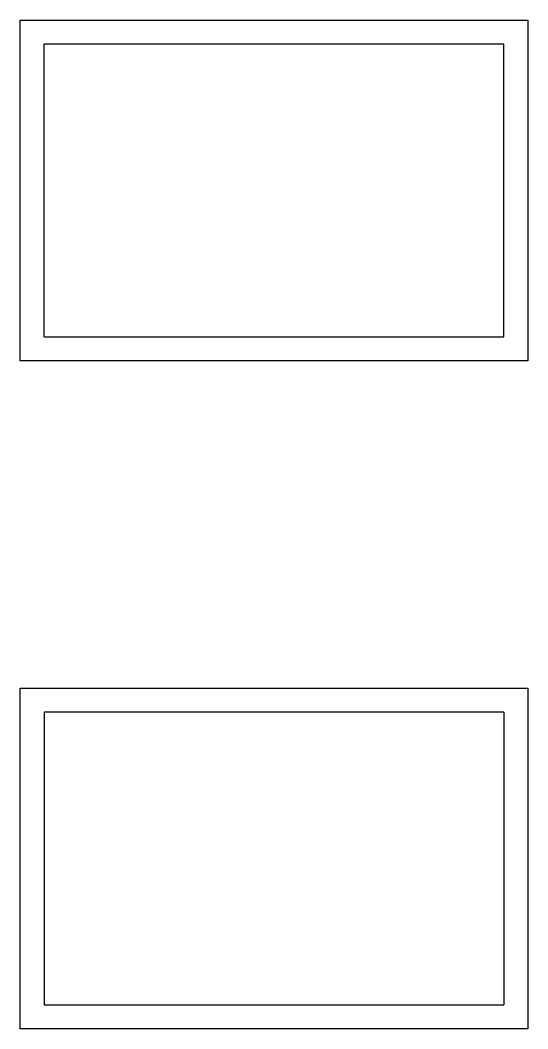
# Model space of a CAD drawing. Header units: millimetres. Extents: x 89 to 110.1, y 49.1 to 91.
import ezdxf

# ---------------------------------------------------------------- set-up
doc = ezdxf.new("R2010")
doc.units = ezdxf.units.MM

msp = doc.modelspace()

# ---------------------------------------------------------------- linework, layer by layer
at = {"layer": 'Defpoints'}
for p, q in [((109.1, 90), (90, 90)), ((90, 77.85), (90, 90)), ((109.1, 77.85), (109.1, 90)), ((90, 77.85), (109.1, 77.85)), ((110.1, 77.85), (110.1, 76.85)), ((109.1, 62.25), (90, 62.25)), ((90, 62.25), (90, 50.1)), ((109.1, 62.25), (109.1, 50.1)), ((90, 50.1), (109.1, 50.1))]:
    msp.add_line(p, q, dxfattribs=at)
for points in [[(89, 91), (110.1, 91), (110.1, 76.85), (89, 76.85)], [(110.1, 63.25), (110.1, 62.25), (110.1, 49.1), (89, 49.1), (89, 63.25)]]:
    msp.add_lwpolyline(points, close=True, dxfattribs=at)

doc.saveas('drawing.dxf')
